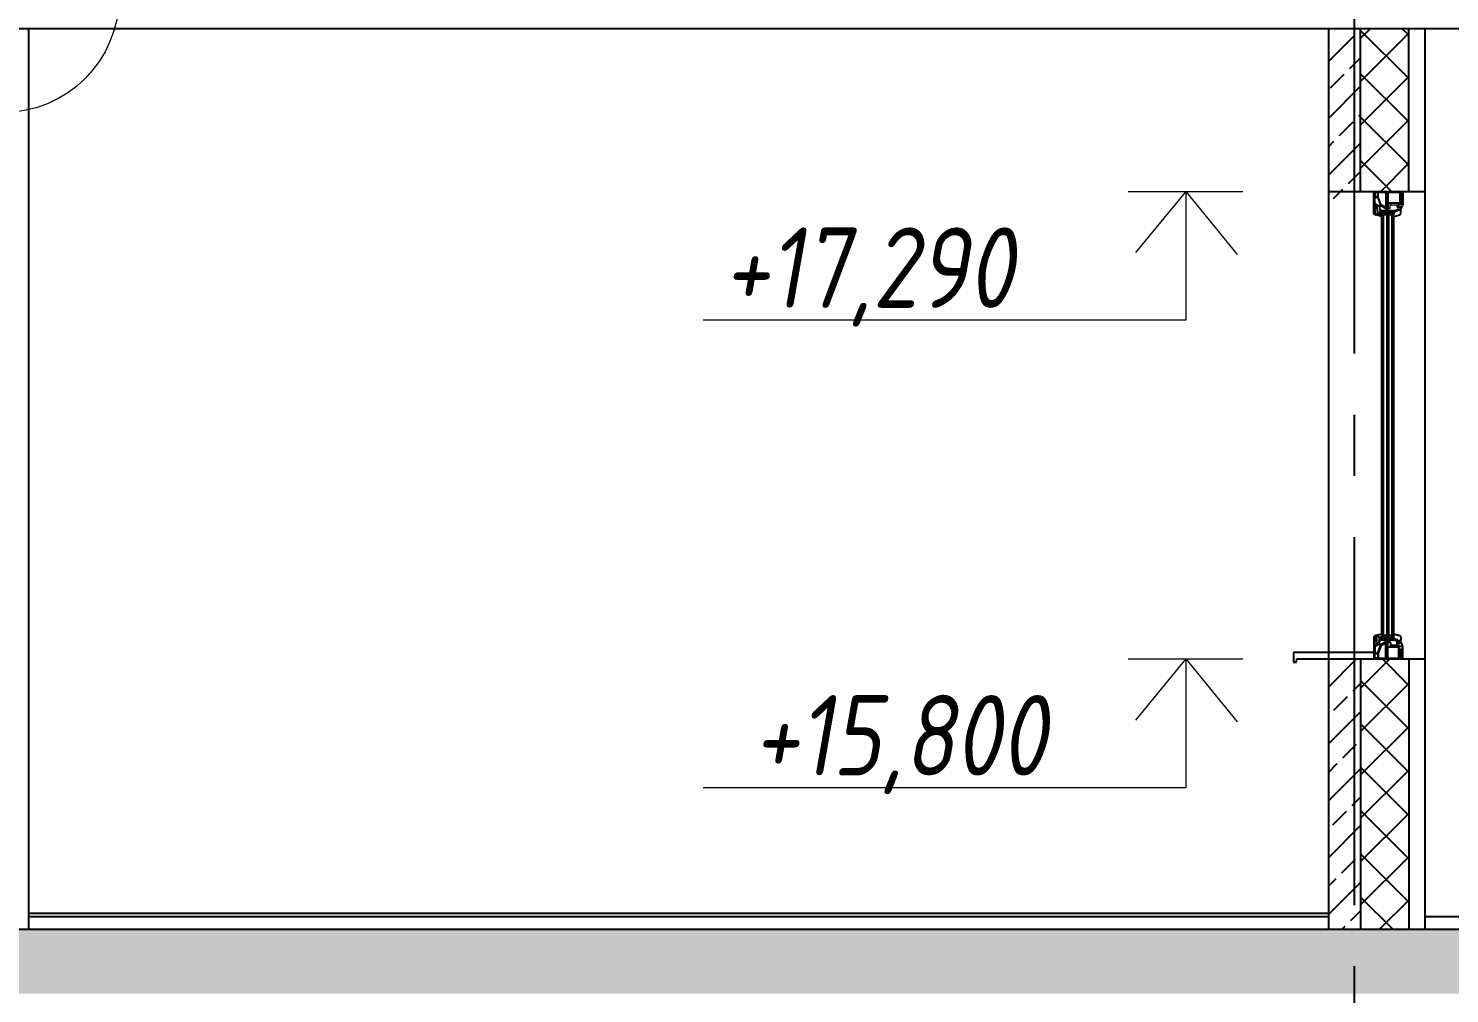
# Model space of a CAD drawing. Header units: millimetres. Extents: x -257254 to 390979, y -202328 to 355504.
# Drawn here: x 96509 to 100926, y 51935 to 54935 of the extents above; entities that cross this region are included whole.
import ezdxf
from ezdxf.enums import TextEntityAlignment as Align

# ---------------------------------------------------------------- set-up
doc = ezdxf.new("R2010")
doc.units = ezdxf.units.MM
doc.linetypes.add('CENTER2', pattern=[28.575, 19.05, -3.175, 3.175, -3.175])
doc.layers.get('0').update_dxf_attribs({"lineweight": 25})
for name, color, linetype in [('G_S1', 3, 'Continuous'), ('GASKET', 5, 'Continuous'), ('PVC', 7, 'Continuous'), ('оси', 1, 'CENTER2'), ('разрез', 40, 'Continuous')]:
    doc.layers.add(name, color=color, linetype=linetype)
doc.layers.add('RAZMER', color=250, linetype='Continuous', lineweight=13)
doc.layers.add('покрытия', color=6, linetype='Continuous', lineweight=18)
doc.layers.add('Фундамент', color=200, linetype='Continuous', lineweight=9, transparency=0.1)
doc.styles.add('SIMPLEX', font='simplex.shx', dxfattribs={"width": 0.8, "oblique": 10})
pattern_1 = [(45, (-30, -9000), (-67.35192, 67.35192), []), (135, (-30, -9000), (-67.35192, -67.35192), [])]

msp = doc.modelspace()

# ---------------------------------------------------------------- hatches: boundary and pattern name
at = {"layer": 'разрез'}
h = msp.add_hatch(dxfattribs=at)
h.set_pattern_fill('JIS_STN_2.5', color=256, scale=50)
h.set_pattern_definition([(45, (-80, -6021.81), (-88.38835, 88.38835), []), (45, (8.25, -6021.81), (-88.38835, 88.38835), [60, -25])])
h.paths.add_polyline_path([(100649.02596, 52975.34196), (100549.02596, 52975.34196), (100549.02596, 52135.34196), (100649.02596, 52135.34196)])
h.paths.add_polyline_path([(100649.02596, 54913.52963), (100549.02596, 54913.52963), (100549.02596, 54407.04238), (100649.02596, 54407.04238)])
h = msp.add_hatch(dxfattribs=at)
h.set_pattern_fill('NET', color=256, scale=30, angle=45)
h.set_pattern_definition(pattern_1)
h.paths.add_polyline_path([(100799.02596, 54935.34196), (100649.02596, 54935.34196), (100649.02596, 54428.85472), (100799.02596, 54428.85472)])
h = msp.add_hatch(dxfattribs=at)
h.set_pattern_fill('NET', color=256, scale=30, angle=45)
h.set_pattern_definition(pattern_1)
h.paths.add_polyline_path([(100799.02596, 52975.34196), (100751.56261, 52975.34196), (100649.02596, 52975.34196), (100649.02596, 52135.34196), (100799.02596, 52135.34196)])
h = msp.add_hatch(dxfattribs=at)
h.set_pattern_fill('JIS_STN_2.5', color=256, scale=50)
h.set_pattern_definition([(45, (9e-08, 12000), (-88.38835, 88.38835), []), (45, (88.25, 12000), (-88.38835, 88.38835), [60, -25])])
h.paths.add_polyline_path([(92229.02595, 52135.34196), (89829.02595, 52135.34196), (89829.02595, 51935.34196), (92229.02595, 51935.34196)])
h.paths.add_polyline_path([(96429.02596, 52135.34196), (92229.02596, 52135.34196), (92229.02596, 52015.34196), (92229.02595, 51935.34196), (96429.02596, 51935.34196)])
h.paths.add_polyline_path([(100629.02596, 52135.34196), (96429.02596, 52135.34196), (96429.02596, 51935.34196), (100629.02596, 51935.34196)])
h.paths.add_polyline_path([(102169.02596, 52135.34196), (100629.02596, 52135.34196), (100629.02596, 51935.34196), (102169.02596, 51935.34196)])

# ---------------------------------------------------------------- linework, layer by layer
at = {"color": 1, "linetype": 'Continuous', "lineweight": 25}
for p, q in [((100713.29793, 54366.57059), (100753.30821, 54369.55876)), ((100753.30821, 54366.57059), (100713.29793, 54369.55876)), ((100713.29793, 53037.62609), (100753.30821, 53034.63792)), ((100753.30821, 53037.62609), (100713.29793, 53034.63792))]:
    msp.add_line(p, q, dxfattribs=at)
at = {"color": 5}
for p, q in [((100720.33519, 54362.79024), (100719.33519, 54362.79024)), ((100720.33519, 54361.79024), (100719.33519, 54361.79024)), ((100720.33519, 54360.79024), (100719.33519, 54360.79024)), ((100720.33519, 54359.79024), (100719.33519, 54359.79024)), ((100720.33519, 54358.79024), (100719.33519, 54358.79024)), ((100720.33519, 54357.79024), (100719.33519, 54357.79024)), ((100720.33519, 54357.29024), (100719.33519, 54357.29024)), ((100720.33519, 54362.79024), (100720.33519, 54363.79024)), ((100720.33519, 54357.29024), (100720.33519, 54356.29024)), ((100721.33519, 54362.79024), (100721.33519, 54363.79024)), ((100721.33519, 54357.29024), (100721.33519, 54356.29024)), ((100722.33519, 54362.79024), (100722.33519, 54363.79024)), ((100722.33519, 54357.29024), (100722.33519, 54356.29024)), ((100723.33519, 54362.79024), (100723.33519, 54363.79024)), ((100723.33519, 54357.29024), (100723.33519, 54356.29024)), ((100724.33519, 54362.79024), (100724.33519, 54363.79024)), ((100724.33519, 54357.29024), (100724.33519, 54356.29024)), ((100725.33519, 54362.79024), (100725.33519, 54363.79024)), ((100725.33519, 54357.29024), (100725.33519, 54356.29024)), ((100726.33519, 54362.79024), (100726.33519, 54363.79024)), ((100726.33519, 54357.29024), (100726.33519, 54356.29024)), ((100727.33519, 54362.79024), (100727.33519, 54363.79024)), ((100727.33519, 54357.29024), (100727.33519, 54356.29024)), ((100728.33519, 54362.79024), (100728.33519, 54363.79024)), ((100728.33519, 54357.29024), (100728.33519, 54356.29024)), ((100729.33519, 54362.79024), (100729.33519, 54363.79024)), ((100729.33519, 54357.29024), (100729.33519, 54356.29024)), ((100730.33519, 54362.79024), (100730.33519, 54363.79024)), ((100730.33519, 54362.79024), (100730.33519, 54363.79024)), ((100730.33519, 54362.79024), (100731.33519, 54362.79024)), ((100731.33519, 54361.79024), (100730.33519, 54361.79024)), ((100731.33519, 54360.79024), (100730.33519, 54360.79024)), ((100731.33519, 54359.79024), (100730.33519, 54359.79024)), ((100731.33519, 54358.79024), (100730.33519, 54358.79024)), ((100731.33519, 54357.79024), (100730.33519, 54357.79024)), ((100730.33519, 54357.29024), (100730.33519, 54356.29024)), ((100730.33519, 54357.29024), (100730.33519, 54356.29024)), ((100730.33519, 54357.29024), (100731.33519, 54357.29024)), ((100731.33519, 54362.79024), (100731.33519, 54363.79024)), ((100731.33519, 54357.29024), (100731.33519, 54356.29024)), ((100736.33519, 54362.79024), (100735.33519, 54362.79024)), ((100736.33519, 54361.79024), (100735.33519, 54361.79024)), ((100736.33519, 54360.79024), (100735.33519, 54360.79024)), ((100736.33519, 54359.79024), (100735.33519, 54359.79024)), ((100736.33519, 54358.79024), (100735.33519, 54358.79024)), ((100736.33519, 54357.79024), (100735.33519, 54357.79024)), ((100736.33519, 54357.29024), (100735.33519, 54357.29024)), ((100736.33519, 54362.79024), (100736.33519, 54363.79024)), ((100736.33519, 54357.29024), (100736.33519, 54356.29024)), ((100737.33519, 54362.79024), (100737.33519, 54363.79024)), ((100737.33519, 54357.29024), (100737.33519, 54356.29024)), ((100738.33519, 54362.79024), (100738.33519, 54363.79024)), ((100738.33519, 54357.29024), (100738.33519, 54356.29024)), ((100739.33519, 54362.79024), (100739.33519, 54363.79024)), ((100739.33519, 54357.29024), (100739.33519, 54356.29024)), ((100740.33519, 54362.79024), (100740.33519, 54363.79024)), ((100740.33519, 54357.29024), (100740.33519, 54356.29024)), ((100741.33519, 54362.79024), (100741.33519, 54363.79024)), ((100741.33519, 54357.29024), (100741.33519, 54356.29024)), ((100742.33519, 54362.79024), (100742.33519, 54363.79024)), ((100742.33519, 54357.29024), (100742.33519, 54356.29024)), ((100743.33519, 54362.79024), (100743.33519, 54363.79024)), ((100743.33519, 54357.29024), (100743.33519, 54356.29024)), ((100744.33519, 54362.79024), (100744.33519, 54363.79024)), ((100744.33519, 54357.29024), (100744.33519, 54356.29024)), ((100745.33519, 54362.79024), (100745.33519, 54363.79024)), ((100745.33519, 54357.29024), (100745.33519, 54356.29024)), ((100746.33519, 54362.79024), (100746.33519, 54363.79024)), ((100746.33519, 54362.79024), (100746.33519, 54363.79024)), ((100746.33519, 54362.79024), (100747.33519, 54362.79024)), ((100747.33519, 54361.79024), (100746.33519, 54361.79024)), ((100747.33519, 54360.79024), (100746.33519, 54360.79024)), ((100747.33519, 54359.79024), (100746.33519, 54359.79024)), ((100747.33519, 54358.79024), (100746.33519, 54358.79024)), ((100747.33519, 54357.79024), (100746.33519, 54357.79024)), ((100746.33519, 54357.29024), (100746.33519, 54356.29024)), ((100746.33519, 54357.29024), (100746.33519, 54356.29024)), ((100746.33519, 54357.29024), (100747.33519, 54357.29024)), ((100747.33519, 54362.79024), (100747.33519, 54363.79024)), ((100747.33519, 54357.29024), (100747.33519, 54356.29024)), ((100720.33519, 53046.90644), (100719.33519, 53046.90644)), ((100720.33519, 53046.40644), (100719.33519, 53046.40644)), ((100720.33519, 53045.40644), (100719.33519, 53045.40644)), ((100720.33519, 53044.40644), (100719.33519, 53044.40644)), ((100720.33519, 53046.90644), (100720.33519, 53047.90644)), ((100721.33519, 53046.90644), (100721.33519, 53047.90644)), ((100722.33519, 53046.90644), (100722.33519, 53047.90644)), ((100723.33519, 53046.90644), (100723.33519, 53047.90644)), ((100724.33519, 53046.90644), (100724.33519, 53047.90644)), ((100725.33519, 53046.90644), (100725.33519, 53047.90644)), ((100726.33519, 53046.90644), (100726.33519, 53047.90644)), ((100727.33519, 53046.90644), (100727.33519, 53047.90644)), ((100728.33519, 53046.90644), (100728.33519, 53047.90644)), ((100729.33519, 53046.90644), (100729.33519, 53047.90644)), ((100730.33519, 53046.90644), (100730.33519, 53047.90644)), ((100730.33519, 53046.90644), (100730.33519, 53047.90644)), ((100730.33519, 53046.90644), (100731.33519, 53046.90644)), ((100731.33519, 53046.40644), (100730.33519, 53046.40644)), ((100731.33519, 53045.40644), (100730.33519, 53045.40644)), ((100731.33519, 53044.40644), (100730.33519, 53044.40644)), ((100731.33519, 53046.90644), (100731.33519, 53047.90644)), ((100736.33519, 53046.90644), (100735.33519, 53046.90644)), ((100736.33519, 53046.40644), (100735.33519, 53046.40644)), ((100736.33519, 53045.40644), (100735.33519, 53045.40644)), ((100736.33519, 53044.40644), (100735.33519, 53044.40644)), ((100736.33519, 53046.90644), (100736.33519, 53047.90644)), ((100737.33519, 53046.90644), (100737.33519, 53047.90644)), ((100738.33519, 53046.90644), (100738.33519, 53047.90644)), ((100739.33519, 53046.90644), (100739.33519, 53047.90644)), ((100740.33519, 53046.90644), (100740.33519, 53047.90644)), ((100741.33519, 53046.90644), (100741.33519, 53047.90644)), ((100742.33519, 53046.90644), (100742.33519, 53047.90644)), ((100743.33519, 53046.90644), (100743.33519, 53047.90644)), ((100744.33519, 53046.90644), (100744.33519, 53047.90644)), ((100745.33519, 53046.90644), (100745.33519, 53047.90644)), ((100746.33519, 53046.90644), (100746.33519, 53047.90644)), ((100746.33519, 53046.90644), (100746.33519, 53047.90644)), ((100746.33519, 53046.90644), (100747.33519, 53046.90644)), ((100747.33519, 53046.40644), (100746.33519, 53046.40644)), ((100747.33519, 53045.40644), (100746.33519, 53045.40644)), ((100747.33519, 53044.40644), (100746.33519, 53044.40644)), ((100747.33519, 53046.90644), (100747.33519, 53047.90644)), ((100720.33519, 53043.40644), (100719.33519, 53043.40644)), ((100720.33519, 53042.40644), (100719.33519, 53042.40644)), ((100720.33519, 53041.40644), (100719.33519, 53041.40644)), ((100720.33519, 53041.40644), (100720.33519, 53040.40644)), ((100721.33519, 53041.40644), (100721.33519, 53040.40644)), ((100722.33519, 53041.40644), (100722.33519, 53040.40644)), ((100723.33519, 53041.40644), (100723.33519, 53040.40644)), ((100724.33519, 53041.40644), (100724.33519, 53040.40644)), ((100725.33519, 53041.40644), (100725.33519, 53040.40644)), ((100726.33519, 53041.40644), (100726.33519, 53040.40644)), ((100727.33519, 53041.40644), (100727.33519, 53040.40644)), ((100728.33519, 53041.40644), (100728.33519, 53040.40644)), ((100729.33519, 53041.40644), (100729.33519, 53040.40644)), ((100731.33519, 53043.40644), (100730.33519, 53043.40644)), ((100731.33519, 53042.40644), (100730.33519, 53042.40644)), ((100730.33519, 53041.40644), (100730.33519, 53040.40644)), ((100730.33519, 53041.40644), (100730.33519, 53040.40644)), ((100730.33519, 53041.40644), (100731.33519, 53041.40644)), ((100731.33519, 53041.40644), (100731.33519, 53040.40644)), ((100736.33519, 53043.40644), (100735.33519, 53043.40644)), ((100736.33519, 53042.40644), (100735.33519, 53042.40644)), ((100736.33519, 53041.40644), (100735.33519, 53041.40644)), ((100736.33519, 53041.40644), (100736.33519, 53040.40644)), ((100737.33519, 53041.40644), (100737.33519, 53040.40644)), ((100738.33519, 53041.40644), (100738.33519, 53040.40644)), ((100739.33519, 53041.40644), (100739.33519, 53040.40644)), ((100740.33519, 53041.40644), (100740.33519, 53040.40644)), ((100741.33519, 53041.40644), (100741.33519, 53040.40644)), ((100742.33519, 53041.40644), (100742.33519, 53040.40644)), ((100743.33519, 53041.40644), (100743.33519, 53040.40644)), ((100744.33519, 53041.40644), (100744.33519, 53040.40644)), ((100745.33519, 53041.40644), (100745.33519, 53040.40644)), ((100747.33519, 53043.40644), (100746.33519, 53043.40644)), ((100747.33519, 53042.40644), (100746.33519, 53042.40644)), ((100746.33519, 53041.40644), (100746.33519, 53040.40644)), ((100746.33519, 53041.40644), (100746.33519, 53040.40644)), ((100746.33519, 53041.40644), (100747.33519, 53041.40644)), ((100747.33519, 53041.40644), (100747.33519, 53040.40644))]:
    msp.add_line(p, q, dxfattribs=at)
for points in [[(100727.68936, 54378.96636, -0.5773502692), (100727.23936, 54378.70655), (100712.28759, 54387.33896, -0.1763269807), (100712.15568, 54387.49616), (100703.60745, 54410.98224, -0.0874886635), (100703.58936, 54411.08484), (100703.58936, 54426.03194, -0.4142135624), (100703.88936, 54426.33194), (100727.38936, 54426.33194, -0.4142135624), (100727.68936, 54426.03194)], [(100727.68936, 53025.23032, 0.5773502692), (100727.23936, 53025.49013), (100712.28759, 53016.85772, 0.1763269807), (100712.15568, 53016.70052), (100703.60745, 52993.21444, 0.0874886635), (100703.58936, 52993.11184), (100703.58936, 52978.16474, 0.4142135624), (100703.88936, 52977.86474), (100727.38936, 52977.86474, 0.4142135624), (100727.68936, 52978.16474)]]:
    msp.add_lwpolyline(points, format="xyb", close=True)
at = {"color": 1, "linetype": 'Continuous', "lineweight": 25}
for points in [[(100715.30771, 54366.57059), (100713.29793, 54366.57059), (100713.29793, 54369.55876), (100753.30821, 54369.55876), (100753.30821, 54366.57059)], [(100715.30771, 53037.62609), (100713.29793, 53037.62609), (100713.29793, 53034.63792), (100753.30821, 53034.63792), (100753.30821, 53037.62609)]]:
    msp.add_lwpolyline(points, close=True, dxfattribs=at)
at = {"color": 5}
for points in [[(100731.33519, 54363.79024), (100731.33519, 54356.29024), (100719.33519, 54356.29024), (100719.33519, 54363.79024)], [(100730.33519, 54362.79024), (100730.33519, 54357.29024), (100720.33519, 54357.29024), (100720.33519, 54362.79024)], [(100747.33519, 54363.79024), (100747.33519, 54356.29024), (100735.33519, 54356.29024), (100735.33519, 54363.79024)], [(100746.33519, 54362.79024), (100746.33519, 54357.29024), (100736.33519, 54357.29024), (100736.33519, 54362.79024)], [(100731.33519, 53040.40644), (100731.33519, 53047.90644), (100719.33519, 53047.90644), (100719.33519, 53040.40644)], [(100730.33519, 53041.40644), (100730.33519, 53046.90644), (100720.33519, 53046.90644), (100720.33519, 53041.40644)], [(100747.33519, 53040.40644), (100747.33519, 53047.90644), (100735.33519, 53047.90644), (100735.33519, 53040.40644)], [(100746.33519, 53041.40644), (100746.33519, 53046.90644), (100736.33519, 53046.90644), (100736.33519, 53041.40644)]]:
    msp.add_lwpolyline(points, close=True, dxfattribs=at)
at = {"layer": 'G_S1'}
for points in [[(100715.33519, 53037.62609), (100715.33519, 54366.57059), (100719.33519, 54366.5704), (100719.33519, 53037.62609)], [(100731.33519, 53037.62609), (100731.33519, 54366.57078), (100735.33519, 54366.57059), (100735.33519, 53037.62609)], [(100747.33519, 53037.62704), (100747.33515, 54366.57078), (100751.33515, 54366.57059), (100751.33519, 53037.62704)]]:
    msp.add_lwpolyline(points, close=True, dxfattribs=at)
at = {"layer": 'GASKET', "color": 5, "linetype": 'Continuous'}
msp.add_lwpolyline([(100712.66519, 54360.41237, 0.4142135624), (100711.96519, 54361.11237), (100711.86519, 54361.11237, 0.4142135624), (100711.56519, 54360.81237), (100711.56519, 54359.96597), (100711.26519, 54359.79276, -0.5773502692), (100710.36519, 54360.31238), (100710.36519, 54360.76238, 0.4142135624), (100709.86519, 54361.26238), (100709.56519, 54361.26238, 0.0200240707), (100709.28519, 54361.25116, 0.3909468838), (100708.36519, 54360.25437), (100708.36519, 54355.27039, 0.3909468838), (100709.28519, 54354.2736), (100709.56519, 54354.26238), (100709.86519, 54354.26238, 0.4142135624), (100710.36519, 54354.76238), (100710.36519, 54355.21238, -0.5773502692), (100711.26519, 54355.732), (100711.56519, 54355.55879), (100711.56519, 54351.51198), (100714.94904, 54350.49756, 0.5023341752), (100715.33518, 54350.78493), (100715.33519, 54357.54674), (100712.89791, 54358.27739, -0.349418093), (100712.66519, 54358.56975)], format="xyb", close=True, dxfattribs=at)
at = {"layer": 'PVC'}
for p, q in [((100690.01427, 54363.39129), (100690.01427, 54428.85472)), ((100692.88212, 54428.88273), (100701.47646, 54428.88273)), ((100692.96827, 54428.85472), (100701.56261, 54428.85472)), ((100704.85208, 54428.88273), (100745.17646, 54428.88273)), ((100748.55208, 54428.88273), (100757.14642, 54428.88273)), ((100748.63823, 54428.85472), (100757.23257, 54428.85472)), ((100760.51427, 54428.88273), (100764.91427, 54428.88273)), ((100768.28212, 54428.88273), (100777.14642, 54428.88273)), ((100768.36827, 54428.85472), (100777.23257, 54428.85472)), ((100780.01427, 54428.88273), (100780.01427, 54390.33273)), ((100707.52946, 54380.11691), (100709.96869, 54366.28335)), ((100707.61561, 54380.0889), (100710.05484, 54366.25533)), ((100711.09934, 54384.28984), (100707.80955, 54381.00005)), ((100711.18549, 54384.26183), (100707.8957, 54380.97203)), ((100731.01427, 54373.64779), (100712.30645, 54384.44876)), ((100731.10042, 54373.61978), (100712.3926, 54384.42074)), ((100731.51427, 54370.08273), (100731.51427, 54372.78177)), ((100731.60042, 54370.05472), (100731.60042, 54372.75375)), ((100733.51427, 54369.58273), (100732.01427, 54369.58273)), ((100733.60042, 54369.55472), (100732.10042, 54369.55472)), ((100734.01427, 54391.58273), (100734.01427, 54370.08273)), ((100734.10042, 54391.55472), (100734.10042, 54370.05472)), ((100768.07554, 54392.58273), (100735.01427, 54392.58273)), ((100768.16169, 54392.55472), (100735.10042, 54392.55472)), ((100762.60042, 54369.05472), (100762.60042, 54369.45472)), ((100764.70042, 54371.55472), (100767.0121, 54371.55472)), ((100767.0121, 54371.55472), (100773.35042, 54371.55472)), ((100768.02449, 54389.96038), (100768.5585, 54391.95332)), ((100768.11064, 54389.93236), (100768.64465, 54391.92531)), ((100771.04741, 54389.76361), (100768.33415, 54389.58339)), ((100771.13356, 54389.73559), (100768.4203, 54389.55538)), ((100769.85042, 54373.75472), (100769.56597, 54372.14154)), ((100771.4421, 54396.58273), (100770.4421, 54395.58273)), ((100770.4421, 54395.58273), (100771.50423, 54390.36219)), ((100771.52825, 54396.55472), (100770.52825, 54395.55472)), ((100770.52825, 54395.55472), (100771.59038, 54390.33418)), ((100776.21427, 54396.58273), (100771.4421, 54396.58273)), ((100776.30042, 54396.55472), (100771.52825, 54396.55472)), ((100774.10042, 54370.80472), (100773.35042, 54371.55472)), ((100774.10042, 54359.92118), (100774.10042, 54370.80472)), ((100775.52187, 54390.35331), (100775.71869, 54391.46956)), ((100775.60801, 54390.3253), (100775.80484, 54391.44154)), ((100778.76427, 54389.58273), (100775.98113, 54389.76759)), ((100778.85042, 54389.55472), (100776.06728, 54389.73957)), ((100776.21109, 54391.88273), (100777.21427, 54391.88273)), ((100776.29724, 54391.85472), (100777.30042, 54391.85472)), ((100777.71427, 54392.38273), (100777.71427, 54395.08273)), ((100777.80042, 54392.35472), (100777.80042, 54395.05472)), ((100779.26427, 54389.58273), (100778.76427, 54389.58273)), ((100779.35042, 54389.55472), (100778.85042, 54389.55472)), ((100780.01427, 54390.33273), (100779.26427, 54389.58273)), ((100711.13662, 54351.59295), (100695.94372, 54355.66388)), ((100709.81427, 54361.23273), (100709.51427, 54361.23273)), ((100709.51427, 54354.23273), (100709.81427, 54354.23273)), ((100709.90042, 54361.20472), (100709.60042, 54361.20472)), ((100709.60042, 54354.20472), (100709.90042, 54354.20472)), ((100710.01427, 54365.7624), (100710.01427, 54363.08273)), ((100710.10042, 54365.73439), (100710.10042, 54363.05472)), ((100710.31427, 54360.28273), (100710.31427, 54360.73273)), ((100710.31427, 54354.73273), (100710.31427, 54355.18273)), ((100710.40042, 54360.25472), (100710.40042, 54360.70472)), ((100710.40042, 54354.70472), (100710.40042, 54355.15472)), ((100711.51427, 54359.93632), (100711.21427, 54359.76312)), ((100711.21427, 54355.70235), (100711.51427, 54355.52914)), ((100711.60042, 54359.90831), (100711.30042, 54359.7351)), ((100711.30042, 54355.67433), (100711.60042, 54355.50113)), ((100711.51427, 54361.58273), (100711.51427, 54359.93632)), ((100711.51427, 54355.52914), (100711.51427, 54351.88273)), ((100711.60042, 54361.55472), (100711.60042, 54359.90831)), ((100711.60042, 54355.50113), (100711.60042, 54351.85472)), ((100751.33515, 54356.42855), (100756.85995, 54367.20381)), ((100751.33515, 54350.85472), (100751.33515, 54362.00239)), ((100751.33515, 54350.57064), (100771.38605, 54356.13342)), ((100754.4248, 54359.66375), (100754.60042, 54359.66375)), ((100754.90042, 54350.55472), (100754.90042, 54350.55472)), ((100759.01852, 54368.55472), (100762.10042, 54368.55472)), ((100715.33519, 53052.63174), (100696.02987, 53048.56081)), ((100751.33518, 53053.62604), (100771.38605, 53048.06327)), ((100774.10042, 53044.2755), (100774.10042, 53033.39196)), ((100690.10042, 53040.83341), (100690.10042, 52975.34196)), ((100707.61561, 53024.10778), (100710.05484, 53037.94135)), ((100711.18549, 53019.93486), (100707.8957, 53023.22465)), ((100710.10042, 53038.46229), (100710.10042, 53041.14196)), ((100731.10042, 53030.5769), (100712.3926, 53019.77594)), ((100731.60042, 53034.14196), (100731.60042, 53031.44293)), ((100733.60042, 53034.64196), (100732.10042, 53034.64196)), ((100734.10042, 53012.64196), (100734.10042, 53034.14196)), ((100768.16169, 53011.64196), (100735.10042, 53011.64196)), ((100751.33519, 53041.1452), (100756.85995, 53036.99287)), ((100759.01852, 53035.64196), (100762.10042, 53035.64196)), ((100762.60042, 53035.14196), (100762.60042, 53034.74196)), ((100764.70042, 53032.64196), (100767.0121, 53032.64196)), ((100765.75042, 53028.64196), (100766.21311, 53028.64196)), ((100765.75042, 53026.64196), (100767.36781, 53026.64196)), ((100766.64612, 53028.89196), (100767.6634, 53030.65394)), ((100767.7228, 53030.99077), (100767.5045, 53032.22879)), ((100767.80083, 53026.89196), (100769.85042, 53030.44196)), ((100768.11064, 53014.26432), (100768.64465, 53012.27137)), ((100776.06728, 53014.45711), (100768.4203, 53014.6413)), ((100769.85042, 53030.44196), (100769.56597, 53032.05514)), ((100770.05838, 53032.64196), (100773.35042, 53032.64196)), ((100774.10042, 53033.39196), (100773.35042, 53032.64196)), ((100778.85042, 53014.64196), (100776.06728, 53014.45711)), ((100779.35042, 53014.64196), (100778.85042, 53014.64196)), ((100780.10042, 53013.89196), (100779.35042, 53014.64196)), ((100780.10042, 52975.34196), (100780.10042, 53013.89196)), ((100690.10042, 52975.34196), (100701.56261, 52975.34196)), ((100701.56261, 52975.34196), (100768.36827, 52975.34196)), ((100768.36827, 52975.34196), (100780.10042, 52975.34196))]:
    msp.add_line(p, q, dxfattribs=at)
at = {"layer": 'PVC', "linetype": 'Continuous', "lineweight": 0}
for p, q in [((100735.10039, 54370.05876), (100735.10039, 54376.55472)), ((100735.60039, 54377.05472), (100740.60042, 54377.05472)), ((100749.80039, 54369.55876), (100735.60039, 54369.55876)), ((100741.10042, 54377.55472), (100741.10042, 54392.05472)), ((100741.60042, 54392.55472), (100742.60042, 54392.55472)), ((100743.10042, 54392.05472), (100743.10042, 54387.55472)), ((100743.60042, 54387.05472), (100767.44238, 54387.05472)), ((100750.10039, 54369.85876), (100749.80039, 54369.55876)), ((100750.40039, 54369.55876), (100750.10039, 54369.85876)), ((100759.60039, 54369.55876), (100750.40039, 54369.55876)), ((100760.10039, 54371.05876), (100760.10039, 54370.05876)), ((100762.47117, 54371.55876), (100760.60039, 54371.55876)), ((100763.10139, 54380.05367), (100762.20593, 54384.45503)), ((100765.13356, 54371.73559), (100762.47117, 54371.55876)), ((100762.69589, 54385.05472), (100767.44238, 54385.05472)), ((100764.11363, 54379.96852), (100763.94491, 54379.79981)), ((100765.52825, 54378.55472), (100764.52825, 54377.55472)), ((100764.52825, 54377.55472), (100765.59038, 54372.33418)), ((100775.07189, 54380.55431), (100765.52784, 54380.55431)), ((100773.26639, 54378.55472), (100765.52825, 54378.55472)), ((100769.60801, 54372.3253), (100769.8401, 54373.64154)), ((100772.85042, 54371.55472), (100770.06728, 54371.73957)), ((100770.33251, 54374.05472), (100771.7927, 54374.05472)), ((100770.40042, 54389.55472), (100776.05838, 54389.55472)), ((100770.40042, 54387.55472), (100777.59838, 54387.55472)), ((100772.25352, 54374.36069), (100773.72721, 54377.86069)), ((100773.35042, 54371.55472), (100772.85042, 54371.55472)), ((100774.10042, 54372.30472), (100773.35042, 54371.55472)), ((100780.10042, 54386.55472), (100774.10042, 54372.30472)), ((100778.05919, 54386.86069), (100775.5327, 54380.86028)), ((100776.05838, 54389.55472), (100779.35042, 54389.55472)), ((100735.10039, 53034.13792), (100735.10039, 53027.64196)), ((100749.80039, 53034.63792), (100735.60039, 53034.63792)), ((100735.60039, 53027.14196), (100740.60042, 53027.14196)), ((100737.10039, 53032.13792), (100737.10039, 53029.64196)), ((100749.04682, 53032.63792), (100737.60039, 53032.63792)), ((100737.60039, 53029.14196), (100740.60042, 53029.14196)), ((100741.10042, 53026.64196), (100741.10042, 53012.14196)), ((100741.60042, 53011.64196), (100742.60042, 53011.64196)), ((100743.10042, 53026.64196), (100743.10042, 53019.64196)), ((100743.10042, 53012.14196), (100743.10042, 53016.64196)), ((100743.60042, 53019.14196), (100760.55287, 53019.14196)), ((100743.60042, 53017.14196), (100767.44238, 53017.14196)), ((100750.10039, 53034.33792), (100749.80039, 53034.63792)), ((100750.40039, 53034.63792), (100750.10039, 53034.33792)), ((100759.60039, 53034.63792), (100750.40039, 53034.63792)), ((100757.78119, 53032.63792), (100751.15395, 53032.63792)), ((100760.10039, 53033.13792), (100760.10039, 53034.13792)), ((100761.9347, 53030.66915), (100760.4347, 53030.66915)), ((100762.47117, 53032.63792), (100760.60039, 53032.63792)), ((100761.04283, 53019.54228), (100763.17426, 53030.01858)), ((100762.71743, 53030.61716), (100761.9347, 53030.66915)), ((100763.10139, 53024.14301), (100762.20593, 53019.74165)), ((100765.13356, 53032.46109), (100762.47117, 53032.63792)), ((100762.69589, 53019.14196), (100767.44238, 53019.14196)), ((100764.11363, 53024.22816), (100763.94491, 53024.39688)), ((100764.52825, 53026.64196), (100765.59038, 53031.8625)), ((100765.52825, 53025.64196), (100764.52825, 53026.64196)), ((100775.07189, 53023.64237), (100765.52784, 53023.64237)), ((100773.26639, 53025.64196), (100765.52825, 53025.64196)), ((100769.60801, 53031.87138), (100769.8401, 53030.55514)), ((100772.85042, 53032.64196), (100770.06728, 53032.45711)), ((100770.33251, 53030.14196), (100771.7927, 53030.14196)), ((100770.40042, 53016.64196), (100777.59838, 53016.64196)), ((100770.40042, 53014.64196), (100776.05838, 53014.64196)), ((100772.25352, 53029.83599), (100773.72721, 53026.33599)), ((100773.35042, 53032.64196), (100772.85042, 53032.64196)), ((100774.10042, 53031.89196), (100773.35042, 53032.64196)), ((100780.10042, 53017.64196), (100774.10042, 53031.89196)), ((100778.05919, 53017.33599), (100775.5327, 53023.3364)), ((100776.05838, 53014.64196), (100779.35042, 53014.64196)), ((100779.35042, 53014.64196), (100780.10042, 53015.39196)), ((100780.10042, 53015.39196), (100780.10042, 53017.64196))]:
    msp.add_line(p, q, dxfattribs=at)
at = {"layer": 'PVC'}
for points in [[(100711.22277, 54351.56494), (100696.02987, 54355.63587, -0.3394542589), (100690.10042, 54363.36327), (100690.10042, 54428.85472), (100780.10042, 54428.85472), (100780.10042, 54390.30472), (100779.35042, 54389.55472), (100780.10042, 54388.80472), (100780.10042, 54386.55472)], [(100732.90042, 54426.35472, -0.4142135624), (100733.40042, 54425.85472), (100733.40042, 54394.89538, -0.2522636525), (100733.17542, 54394.47779, 0.1521672479), (100731.85583, 54392.86722, -0.3056146846), (100731.39232, 54392.55472), (100728.90042, 54392.55472, -0.4142135624), (100728.40042, 54393.05472), (100728.40042, 54425.85472, -0.4142135624), (100728.90042, 54426.35472)], [(100728.90042, 54426.35472), (100776.80042, 54426.35472, -0.4142135624), (100777.30042, 54425.85472), (100777.30042, 54404.05472, -0.4142135624), (100776.80042, 54403.55472), (100772.80042, 54403.55472, -0.4142135624), (100772.30042, 54404.05472), (100772.30042, 54425.85472, -0.4142135624), (100772.80042, 54426.35472)], [(100732.90042, 52977.84196, 0.4142135624), (100733.40042, 52978.34196), (100733.40042, 53009.3013, 0.2522636525), (100733.17542, 53009.71889, -0.1521672479), (100731.85583, 53011.32946, 0.3056146846), (100731.39232, 53011.64196), (100728.90042, 53011.64196, 0.4142135624), (100728.40042, 53011.14196), (100728.40042, 52978.34196, 0.4142135624), (100728.90042, 52977.84196)], [(100728.90042, 52977.84196), (100776.80042, 52977.84196, 0.4142135624), (100777.30042, 52978.34196), (100777.30042, 53000.14196, 0.4142135624), (100776.80042, 53000.64196), (100772.80042, 53000.64196, 0.4142135624), (100772.30042, 53000.14196), (100772.30042, 52978.34196, 0.4142135624), (100772.80042, 52977.84196)]]:
    msp.add_lwpolyline(points, format="xyb", dxfattribs=at)
for points in [[(100693.40042, 54411.60472), (100702.00042, 54411.60472, 0.4142135624), (100702.50042, 54412.10472), (100702.50042, 54425.85472, 0.4142135624), (100702.00042, 54426.35472), (100693.40042, 54426.35472, 0.4142135624), (100692.90042, 54425.85472), (100692.90042, 54412.10472, 0.4142135624)], [(100703.60042, 54411.05472), (100703.60042, 54425.85472, -0.4142135624), (100704.10042, 54426.35472), (100727.20042, 54426.35472, -0.4142135624), (100727.70042, 54425.85472), (100727.70042, 54379.33555, -0.5773502692), (100726.95042, 54378.90253), (100713.6426, 54386.58581, 0.0791628029), (100712.61401, 54386.97956, -0.259106532), (100712.24722, 54387.29782)], [(100692.90042, 54410.00472, -0.4142135624), (100693.40042, 54410.50472), (100702.2799, 54410.50472, -0.3152987889), (100702.74975, 54410.17573), (100711.00701, 54387.48908, -0.415199181), (100710.7066, 54386.84765, 0.110368962), (100709.41772, 54386.02959), (100706.04938, 54382.66125, -0.3394542589), (100705.44583, 54382.58179), (100693.15042, 54389.68055, -0.2679491924), (100692.90042, 54390.11356)], [(100692.90042, 54387.68869), (100692.90042, 54363.36327, 0.3394542589), (100696.75456, 54358.34046), (100697.2207, 54358.21556, 0.0665911149), (100703.80331, 54356.45175), (100700.07266, 54384.08047, 0.2914734196), (100699.82456, 54384.55706), (100693.65042, 54388.12171, 0.5773502692)], [(100772.30042, 54401.95472, -0.4142135624), (100772.80042, 54402.45472), (100776.80042, 54402.45472, -0.4142135624), (100777.30042, 54401.95472), (100777.30042, 54399.55472, -0.4142135624), (100776.80042, 54399.05472), (100772.80042, 54399.05472, -0.4142135624), (100772.30042, 54399.55472)], [(100692.90042, 53016.50799), (100692.90042, 53040.83341, -0.3394542589), (100696.75456, 53045.85622), (100697.2207, 53045.98112, -0.4663076582), (100697.84821, 53045.54174), (100700.07266, 53020.11621, -0.2914734196), (100699.82456, 53019.63962), (100693.65042, 53016.07497, -0.5773502692)], [(100700.7009, 53020.96692), (100698.51942, 53045.90136, -0.3639702343), (100698.88811, 53046.4279), (100703.80331, 53047.74493, -0.5461192343), (100704.17679, 53047.40533, 0.3391374696), (100707.30875, 53041.49214, -0.2932527546), (100707.60042, 53041.03761), (100707.60042, 53038.41855), (100705.15359, 53024.5419, 0.1007420008), (100705.19027, 53023.14616, -0.3298024597), (100704.95311, 53022.60058), (100701.449, 53020.57749, -0.5486187866)], [(100692.90042, 52994.19196, 0.4142135624), (100693.40042, 52993.69196), (100702.2799, 52993.69196, 0.3152987889), (100702.74975, 52994.02095), (100711.00701, 53016.7076, 0.415199181), (100710.7066, 53017.34903, -0.110368962), (100709.41772, 53018.16709), (100706.04938, 53021.53543, 0.3394542589), (100705.44583, 53021.61489), (100693.15042, 53014.51613, 0.2679491924), (100692.90042, 53014.08312)], [(100703.60042, 52993.14196), (100703.60042, 52978.34196, 0.4142135624), (100704.10042, 52977.84196), (100727.20042, 52977.84196, 0.4142135624), (100727.70042, 52978.34196), (100727.70042, 53024.86114, 0.5773502692), (100726.95042, 53025.29415), (100713.6426, 53017.61087, -0.0791628029), (100712.61401, 53017.21712, 0.259106532), (100712.24722, 53016.89886)], [(100766.60042, 53002.24196, 0.4142135624), (100767.10042, 53001.74196), (100771.10042, 53001.74196, 0.4142135624), (100771.60042, 53002.24196), (100771.60042, 53004.67263, 0.3728956847), (100771.17172, 53005.16751, -0.1619694649), (100769.76048, 53005.8742), (100768.76048, 53006.8742, -0.1989123674), (100768.02825, 53008.64196, 0.4142135624), (100767.52825, 53009.14196), (100767.10042, 53009.14196, 0.4142135624), (100766.60042, 53008.64196)], [(100766.60042, 52978.34196, 0.4142135624), (100767.10042, 52977.84196), (100771.10042, 52977.84196, 0.4142135624), (100771.60042, 52978.34196), (100771.60042, 53000.14196, 0.4142135624), (100771.10042, 53000.64196), (100767.10042, 53000.64196, 0.4142135624), (100766.60042, 53000.14196)], [(100772.30042, 53002.24196, 0.4142135624), (100772.80042, 53001.74196), (100776.80042, 53001.74196, 0.4142135624), (100777.30042, 53002.24196), (100777.30042, 53004.64196, 0.4142135624), (100776.80042, 53005.14196), (100772.80042, 53005.14196, 0.4142135624), (100772.30042, 53004.64196)], [(100693.40042, 52992.59196), (100702.00042, 52992.59196, -0.4142135624), (100702.50042, 52992.09196), (100702.50042, 52978.34196, -0.4142135624), (100702.00042, 52977.84196), (100693.40042, 52977.84196, -0.4142135624), (100692.90042, 52978.34196), (100692.90042, 52992.09196, -0.4142135624)]]:
    msp.add_lwpolyline(points, format="xyb", close=True, dxfattribs=at)
for centre, radius, start, end in [((100692.88212, 54429.38273), 0.5, 185.0000001, 270.0000001), ((100701.47646, 54429.38273), 0.5, 270.0000001, 355.0000001), ((100704.85208, 54429.38273), 0.5, 185.0000001, 270.00000011), ((100745.17646, 54429.38273), 0.5, 270.0000001, 355.0000001), ((100748.55208, 54429.38273), 0.5, 185.0000001, 270.0000001), ((100757.14642, 54429.38273), 0.5, 270.0000001, 355.0000001), ((100760.51427, 54429.38273), 0.5, 180.0000001, 270.0000001), ((100764.91427, 54429.38273), 0.5, 270.0000001, 0.0000001), ((100768.28212, 54429.38273), 0.5, 185.0000001, 270.00000011), ((100777.14642, 54429.38273), 0.5, 270.0000001, 355.0000001), ((100708.51427, 54380.29056), 1, 134.80690669, 190.0000001), ((100708.60042, 54380.26255), 1, 134.80690669, 190.0000001), ((100711.80645, 54383.58273), 1, 60.0000001, 135.0000001), ((100711.8926, 54383.55472), 1, 60.0000001, 135.0000001), ((100730.51427, 54372.78177), 1, 0.0000001, 60.0000001), ((100730.60042, 54372.75375), 1, 0.0000001, 60.0000001), ((100732.01427, 54370.08273), 0.5, 180.0000001, 270.0000001), ((100732.10042, 54370.05472), 0.5, 180.0000001, 270.0000001), ((100733.51427, 54370.08273), 0.5, 270.0000001, 0.0000001), ((100733.60042, 54370.05472), 0.5, 270.0000001, 0.0000001), ((100735.01427, 54391.58273), 1, 90.0000001, 180.0000001), ((100735.10042, 54391.55472), 1, 90.0000001, 180.0000001), ((100762.10042, 54369.05472), 0.5, 270, 0), ((100764.70042, 54369.45472), 2.1, 90, 180), ((100768.31427, 54389.88273), 0.3, 165.0000001, 273.8000001), ((100768.07554, 54392.08273), 0.5, 345.0000001, 90.0000001), ((100768.40042, 54389.85472), 0.3, 165.0000001, 273.8000001), ((100768.16169, 54392.05472), 0.5, 345.0000001, 90.0000001), ((100771.01427, 54390.26251), 0.5, 273.8000001, 11.5000001), ((100771.10042, 54390.23449), 0.5, 273.8000001, 11.5000001), ((100776.01427, 54390.26649), 0.5, 170.0000001, 266.2000001), ((100776.10042, 54390.23848), 0.5, 170.0000001, 266.2000001), ((100776.21109, 54391.38273), 0.5, 90.0000001, 170.0000001), ((100776.29724, 54391.35472), 0.5, 90.0000001, 170.0000001), ((100776.21427, 54395.08273), 1.5, 0.0000001, 90.0000001), ((100776.30042, 54395.05472), 1.5, 0.0000001, 90.0000001), ((100777.21427, 54392.38273), 0.5, 270.0000001, 0.0000001), ((100777.30042, 54392.35472), 0.5, 270.0000001, 0.0000001), ((100698.01427, 54363.39129), 8, 180.0000001, 255.0000001), ((100709.51427, 54357.73273), 3.5, 90.0000001, 270.0000001), ((100709.60042, 54357.70472), 3.5, 90.0000001, 270.0000001), ((100709.81427, 54360.73273), 0.5, 0.0000001, 90.0000001), ((100709.81427, 54354.73273), 0.5, 270.0000001, 0.0000001), ((100709.90042, 54360.70472), 0.5, 0.0000001, 90.0000001), ((100709.90042, 54354.70472), 0.5, 270.0000001, 0.0000001), ((100707.01427, 54365.7624), 3, 0.0000001, 10.0000001), ((100710.51427, 54363.08273), 0.5, 180.0000001, 270.0000001), ((100707.10042, 54365.73439), 3, 0.0000001, 10.0000001), ((100710.60042, 54363.05472), 0.5, 180.0000001, 270.0000001), ((100710.91427, 54360.28273), 0.6, 180.0000001, 300.0000001), ((100710.91427, 54355.18273), 0.6, 60.0000001, 180.0000001), ((100711.00042, 54360.25472), 0.6, 180.0000001, 300.0000001), ((100711.00042, 54355.15472), 0.6, 60.0000001, 180.0000001), ((100710.51427, 54361.58273), 1, 0.0000001, 90.0000001), ((100710.60042, 54361.55472), 1, 0.0000001, 90.0000001), ((100711.21427, 54351.88273), 0.3, 255.0000001, 0.0000001), ((100711.30042, 54351.85472), 0.3, 255.0000001, 0.0000001), ((100759.01852, 54366.15472), 2.4, 90, 154.07952885), ((100770.10042, 54359.92118), 4, 288.7480945, 0), ((100698.10042, 53040.83341), 8, 104.9999999, 179.9999999), ((100770.10042, 53044.2755), 4, 0, 71.2519055), ((100708.60042, 53023.93413), 1, 169.9999999, 225.19309331), ((100707.10042, 53038.46229), 3, 349.9999999, 359.9999999), ((100710.60042, 53041.14196), 0.5, 89.9999999, 179.9999999), ((100715.21527, 53031.50073), 11.14188, 89.38333603, 114.4682902), ((100711.8926, 53020.64196), 1, 224.9999999, 299.9999999), ((100730.60042, 53031.44293), 1, 299.9999999, 359.9999999), ((100732.10042, 53034.14196), 0.5, 89.9999999, 179.9999999), ((100733.60042, 53034.14196), 0.5, 359.9999999, 89.9999999), ((100735.10042, 53012.64196), 1, 179.9999999, 269.9999999), ((100759.01852, 53038.04196), 2.4, 205.92047115, 270), ((100762.10042, 53035.14196), 0.5, 0, 90), ((100764.70042, 53034.74196), 2.1, 180, 270), ((100765.75042, 53027.64196), 1, 90, 270), ((100766.21311, 53029.14196), 0.5, 270, 330), ((100767.0121, 53032.14196), 0.5, 10, 90), ((100767.36781, 53027.14196), 0.5, 270, 330), ((100767.23039, 53030.90394), 0.5, 330, 10), ((100768.40042, 53014.34196), 0.3, 86.1999999, 194.9999999), ((100768.16169, 53012.14196), 0.5, 269.9999999, 14.9999999), ((100770.05838, 53032.14196), 0.5, 90, 190)]:
    msp.add_arc(centre, radius, start, end, dxfattribs=at)
at = {"layer": 'PVC', "linetype": 'Continuous', "lineweight": 0}
for centre, radius, start, end in [((100735.60039, 54376.55472), 0.5, 90.0000001, 180.0000001), ((100735.60039, 54370.05876), 0.5, 180.0000001, 270.0000001), ((100740.60042, 54377.55472), 0.5, 270.0000001, 0.0000001), ((100741.60042, 54392.05472), 0.5, 90.0000001, 180.0000001), ((100742.60042, 54392.05472), 0.5, 0.0000001, 90.0000001), ((100743.60042, 54387.55472), 0.5, 180.0000001, 270.0000001), ((100759.60039, 54370.05876), 0.5, 270.0000001, 0.0000001), ((100760.60039, 54371.05876), 0.5, 90.0000001, 180.0000001), ((100762.69589, 54384.55472), 0.5, 90.0000001, 191.5000001), ((100763.59136, 54380.15336), 0.5, 191.5000001, 315.0000001), ((100765.52784, 54378.55431), 2, 90.0000001, 135.0000001), ((100765.10042, 54372.23449), 0.5, 273.8000001, 11.5000001), ((100767.44238, 54387.55472), 0.5, 270.0000001, 350.40593188), ((100767.44238, 54387.55472), 2.5, 270.0000001, 350.40593188), ((100770.40042, 54387.05472), 2.5, 90.0000001, 170.40593188), ((100770.10042, 54372.23848), 0.5, 170.0000001, 266.2000001), ((100770.33251, 54373.55472), 0.5, 90.0000001, 170.0000001), ((100770.40042, 54387.05472), 0.5, 90.0000001, 170.40593188), ((100771.7927, 54374.55472), 0.5, 270.0000001, 337.16634593), ((100773.26639, 54378.05472), 0.5, 337.16634593, 90.0000001), ((100775.07189, 54381.05431), 0.5, 270.0000001, 337.16634593), ((100777.59838, 54387.05472), 0.5, 337.16634593, 90.0000001), ((100735.60039, 53034.13792), 0.5, 89.9999999, 179.9999999), ((100735.60039, 53027.64196), 0.5, 179.9999999, 269.9999999), ((100737.60039, 53032.13792), 0.5, 89.9999999, 179.9999999), ((100737.60039, 53029.64196), 0.5, 179.9999999, 269.9999999), ((100740.60042, 53026.64196), 2.5, 359.9999999, 89.9999999), ((100740.60042, 53026.64196), 0.5, 359.9999999, 89.9999999), ((100741.60042, 53012.14196), 0.5, 179.9999999, 269.9999999), ((100742.60042, 53012.14196), 0.5, 269.9999999, 359.9999999), ((100743.60042, 53019.64196), 0.5, 179.9999999, 269.9999999), ((100743.60042, 53016.64196), 0.5, 89.9999999, 179.9999999), ((100750.10039, 53034.33792), 2, 238.21166928, 301.78833051), ((100757.78119, 53032.13792), 0.5, 19.99327063, 89.9999999), ((100760.60039, 53033.16365), 2.5, 199.99327063, 266.1999999), ((100759.60039, 53034.13792), 0.5, 359.9999999, 89.9999999), ((100760.60039, 53033.13792), 0.5, 179.9999999, 269.9999999), ((100760.55287, 53019.64196), 0.5, 269.9999999, 348.4999999), ((100762.69589, 53019.64196), 0.5, 168.4999999, 269.9999999), ((100762.68429, 53030.11826), 0.5, 348.4999999, 86.1999999), ((100763.59136, 53024.04332), 0.5, 44.9999999, 168.4999999), ((100765.52784, 53025.64237), 2, 224.9999999, 269.9999999), ((100765.10042, 53031.96219), 0.5, 348.4999999, 86.1999999), ((100767.44238, 53016.64196), 2.5, 9.59406812, 89.9999999), ((100767.44238, 53016.64196), 0.5, 9.59406812, 89.9999999), ((100770.40042, 53017.14196), 2.5, 189.59406812, 269.9999999), ((100770.10042, 53031.95821), 0.5, 93.7999999, 189.9999999), ((100770.33251, 53030.64196), 0.5, 189.9999999, 269.9999999), ((100770.40042, 53017.14196), 0.5, 189.59406812, 269.9999999), ((100771.7927, 53029.64196), 0.5, 22.83365407, 89.9999999), ((100773.26639, 53026.14196), 0.5, 269.9999999, 22.83365407), ((100775.07189, 53023.14237), 0.5, 22.83365407, 89.9999999), ((100777.59838, 53017.14196), 0.5, 269.9999999, 22.83365407)]:
    msp.add_arc(centre, radius, start, end, dxfattribs=at)
at = {"layer": 'оси', "ltscale": 60}
msp.add_line((100629.02596, 67069.65659), (100629.02596, 31517.09795), dxfattribs=at)
at = {"layer": 'покрытия'}
for p, q in [((99926.29338, 54428.85472), (100283.1719, 54428.85472)), ((100105.83546, 54428.85472), (99949.06507, 54238.58828)), ((100105.83546, 54428.85472), (100105.83546, 54028.85472)), ((100105.83546, 54428.85472), (100265.91192, 54233.12039)), ((100105.83546, 54028.85472), (98605.83546, 54028.85472)), ((99926.29338, 52975.34196), (100283.1719, 52975.34196)), ((100105.83546, 52975.34196), (99949.06507, 52785.07553)), ((100105.83546, 52975.34196), (100105.83546, 52575.34196)), ((100105.83546, 52975.34196), (100265.91192, 52779.60764)), ((100105.83546, 52575.34196), (98605.83546, 52575.34196))]:
    msp.add_line(p, q, dxfattribs=at)
at = {"layer": 'разрез'}
for p, q in [((89829.02595, 54935.34196), (102169.02596, 54935.34196)), ((96509.02596, 54935.34196), (96509.02596, 52135.34196)), ((100549.02596, 54935.34196), (100549.02596, 52135.34196)), ((100649.02596, 54428.85472), (100649.02596, 54935.34196)), ((100799.02596, 54428.85472), (100799.02596, 54935.34196)), ((100849.02596, 54935.34196), (100849.02596, 52135.34196)), ((100549.02596, 54428.85472), (100849.02596, 54428.85472)), ((100690.10042, 52995.34196), (100440.10042, 52995.34196)), ((100440.10042, 52995.34196), (100440.10042, 52965.34196)), ((100440.10042, 52965.34196), (100450.10042, 52965.34196)), ((100450.10042, 52965.34196), (100450.57805, 52975.34196)), ((100450.57805, 52975.34196), (100549.02596, 52975.34196)), ((100549.02596, 52975.34196), (100849.02596, 52975.34196)), ((100649.02596, 52975.34196), (100649.02596, 52135.34196)), ((100799.02596, 52975.34196), (100799.02596, 52135.34196)), ((96509.02596, 52185.34196), (100549.02596, 52185.34196)), ((96509.02596, 52175.34196), (100549.02596, 52175.34196)), ((100849.02596, 52175.34196), (102079.02596, 52175.34196)), ((89829.02595, 52135.34196), (102169.02596, 52135.34196))]:
    msp.add_line(p, q, dxfattribs=at)
at = {"layer": 'Фундамент'}
msp.add_circle((96429.02596, 55035.34196), 361.89219, dxfattribs=at)

# ---------------------------------------------------------------- texts
at = {"layer": 'RAZMER', "color": 0, "style": 'SIMPLEX', "oblique": 10, "width": 0.8}
for s, p in [('+17,290', (98668.58392, 53991.77244, 244.61741)), ('+15,800', (98760.74488, 52538.25968, 244.61741))]:
    msp.add_text(s, height=250, dxfattribs=at).set_placement(p, align=Align.BOTTOM_LEFT)

doc.saveas('drawing.dxf')
